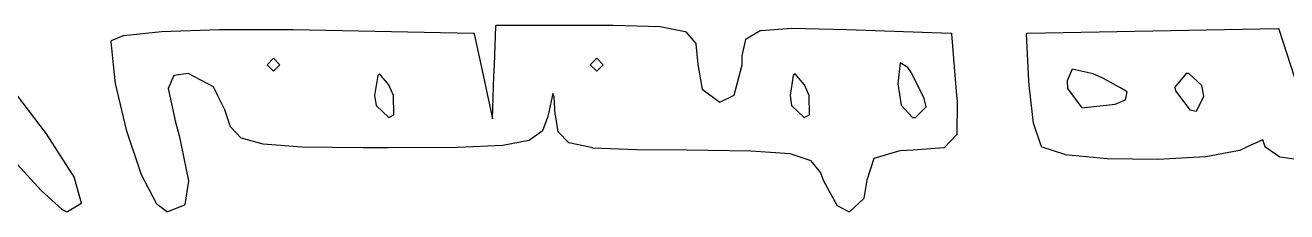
# Model space of a CAD drawing. Extents: x 133.5 to 163.5, y -124.9 to -84.2.
# Drawn here: x 139.73 to 146.67, y -115.33 to -114.31 of the extents above; entities that cross this region are included whole.
import ezdxf

# ---------------------------------------------------------------- set-up
doc = ezdxf.new("R2010")
doc.units = 0
doc.header["$MEASUREMENT"] = 0
doc.layers.add('BLACK', color=7, linetype='CONTINUOUS')

msp = doc.modelspace()

# ---------------------------------------------------------------- linework, layer by layer
at = {"layer": 'BLACK', "linetype": 'CONTINUOUS'}
for p, q in [((142.315, -114.311), (142.315, -114.31)), ((142.315, -114.31), (142.315, -114.31)), ((142.315, -114.31), (142.316, -114.31)), ((142.316, -114.31), (142.316, -114.309)), ((142.316, -114.309), (142.317, -114.309)), ((142.316, -114.31), (142.316, -114.31)), ((142.316, -114.31), (142.316, -114.31)), ((142.316, -114.31), (142.316, -114.31)), ((142.317, -114.309), (142.317, -114.309)), ((142.317, -114.309), (142.317, -114.309)), ((142.317, -114.309), (142.317, -114.309)), ((142.317, -114.309), (142.317, -114.309)), ((142.317, -114.309), (142.318, -114.309)), ((142.318, -114.309), (142.318, -114.308)), ((142.318, -114.308), (142.318, -114.308)), ((142.318, -114.308), (142.319, -114.308)), ((142.318, -114.309), (142.318, -114.309)), ((142.318, -114.309), (142.318, -114.309)), ((142.319, -114.308), (142.319, -114.308)), ((142.319, -114.308), (142.319, -114.308)), ((142.319, -114.308), (142.87, -114.308)), ((142.87, -114.308), (142.96, -114.308)), ((142.96, -114.308), (142.96, -114.308)), ((142.96, -114.308), (142.96, -114.308)), ((142.96, -114.308), (142.96, -114.308)), ((142.96, -114.308), (143.219, -114.315)), ((140.201, -114.392), (140.267, -114.364)), ((140.267, -114.364), (140.267, -114.364)), ((140.267, -114.364), (140.267, -114.364)), ((140.267, -114.364), (140.267, -114.364)), ((140.267, -114.364), (140.268, -114.364)), ((140.268, -114.364), (140.476, -114.342)), ((140.268, -114.364), (140.268, -114.364)), ((140.268, -114.364), (140.268, -114.364)), ((140.268, -114.364), (140.268, -114.364)), ((140.476, -114.342), (140.795, -114.331)), ((140.476, -114.342), (140.476, -114.342)), ((140.476, -114.342), (140.476, -114.342)), ((140.476, -114.342), (140.476, -114.342)), ((140.795, -114.331), (140.795, -114.331)), ((140.795, -114.331), (140.796, -114.331)), ((140.796, -114.331), (140.796, -114.331)), ((140.796, -114.331), (141.197, -114.332)), ((141.197, -114.332), (141.197, -114.332)), ((141.197, -114.332), (141.197, -114.332)), ((141.197, -114.332), (142.191, -114.351)), ((142.191, -114.351), (142.191, -114.351)), ((142.191, -114.351), (142.191, -114.351)), ((142.191, -114.351), (142.192, -114.351)), ((142.192, -114.351), (142.192, -114.351)), ((142.192, -114.351), (142.192, -114.351)), ((142.192, -114.351), (142.192, -114.351)), ((142.192, -114.351), (142.193, -114.351)), ((142.193, -114.351), (142.193, -114.351)), ((142.193, -114.351), (142.193, -114.351)), ((142.193, -114.351), (142.193, -114.351)), ((142.193, -114.351), (142.194, -114.351)), ((142.194, -114.351), (142.194, -114.352)), ((142.194, -114.352), (142.194, -114.352)), ((142.194, -114.352), (142.194, -114.352)), ((142.194, -114.352), (142.194, -114.352)), ((142.194, -114.352), (142.194, -114.352)), ((142.194, -114.352), (142.194, -114.352)), ((142.194, -114.352), (142.195, -114.353)), ((142.195, -114.353), (142.195, -114.353)), ((142.195, -114.353), (142.195, -114.353)), ((142.195, -114.353), (142.195, -114.353)), ((142.195, -114.353), (142.195, -114.353)), ((142.195, -114.353), (142.195, -114.354)), ((142.195, -114.354), (142.195, -114.354)), ((142.195, -114.354), (142.195, -114.354)), ((142.195, -114.354), (142.196, -114.354)), ((142.196, -114.354), (142.196, -114.355)), ((142.196, -114.355), (142.25, -114.609)), ((142.307, -114.525), (142.314, -114.313)), ((142.314, -114.313), (142.314, -114.312)), ((142.314, -114.312), (142.314, -114.312)), ((142.314, -114.312), (142.314, -114.312)), ((142.314, -114.312), (142.315, -114.312)), ((142.314, -114.313), (142.314, -114.313)), ((142.314, -114.313), (142.314, -114.313)), ((142.315, -114.312), (142.315, -114.311)), ((142.315, -114.311), (142.315, -114.311)), ((142.315, -114.311), (142.315, -114.311)), ((142.315, -114.311), (142.315, -114.311)), ((142.315, -114.311), (142.315, -114.311)), ((143.219, -114.315), (143.219, -114.315)), ((143.219, -114.315), (143.219, -114.315)), ((143.219, -114.315), (143.219, -114.315)), ((143.219, -114.315), (143.357, -114.343)), ((143.357, -114.343), (143.357, -114.343)), ((143.357, -114.343), (143.357, -114.343)), ((143.357, -114.343), (143.357, -114.343)), ((143.357, -114.343), (143.358, -114.343)), ((143.358, -114.343), (143.358, -114.343)), ((143.358, -114.343), (143.358, -114.343)), ((143.358, -114.343), (143.358, -114.343)), ((143.358, -114.343), (143.358, -114.344)), ((143.358, -114.344), (143.359, -114.344)), ((143.359, -114.344), (143.359, -114.344)), ((143.359, -114.344), (143.359, -114.344)), ((143.359, -114.344), (143.359, -114.344)), ((143.359, -114.344), (143.359, -114.344)), ((143.359, -114.344), (143.36, -114.344)), ((143.36, -114.344), (143.36, -114.345)), ((143.36, -114.345), (143.414, -114.408)), ((143.692, -114.382), (143.769, -114.337)), ((143.769, -114.337), (143.769, -114.337)), ((143.769, -114.337), (143.77, -114.337)), ((143.77, -114.337), (143.77, -114.337)), ((143.77, -114.337), (143.77, -114.337)), ((143.77, -114.337), (143.77, -114.337)), ((143.77, -114.337), (143.77, -114.337)), ((143.77, -114.337), (143.771, -114.337)), ((143.771, -114.337), (143.771, -114.337)), ((143.771, -114.337), (143.771, -114.337)), ((143.771, -114.337), (143.771, -114.337)), ((143.771, -114.337), (143.772, -114.337)), ((143.772, -114.337), (143.943, -114.324)), ((143.943, -114.324), (143.943, -114.324)), ((143.943, -114.324), (143.943, -114.324)), ((143.943, -114.324), (143.943, -114.324)), ((143.943, -114.324), (144.246, -114.331)), ((144.246, -114.331), (144.246, -114.331)), ((144.246, -114.331), (144.246, -114.331)), ((144.246, -114.331), (144.817, -114.351)), ((144.817, -114.351), (144.817, -114.351)), ((144.817, -114.351), (144.817, -114.351)), ((144.817, -114.351), (144.818, -114.351)), ((144.818, -114.351), (144.818, -114.351)), ((144.818, -114.351), (144.818, -114.351)), ((144.818, -114.351), (144.818, -114.351)), ((144.818, -114.351), (144.819, -114.351)), ((144.819, -114.351), (144.819, -114.351)), ((144.819, -114.351), (144.819, -114.351)), ((144.819, -114.351), (144.819, -114.351)), ((144.819, -114.351), (144.819, -114.351)), ((144.819, -114.351), (144.82, -114.351)), ((144.82, -114.351), (144.82, -114.352)), ((144.82, -114.352), (144.82, -114.352)), ((144.82, -114.352), (144.82, -114.352)), ((144.82, -114.352), (144.82, -114.352)), ((144.82, -114.352), (144.821, -114.352)), ((144.821, -114.352), (144.821, -114.352)), ((144.821, -114.352), (144.821, -114.353)), ((144.821, -114.353), (144.821, -114.353)), ((144.821, -114.353), (144.821, -114.353)), ((144.821, -114.353), (144.821, -114.353)), ((144.821, -114.353), (144.821, -114.353)), ((144.821, -114.353), (144.822, -114.354)), ((144.822, -114.354), (144.822, -114.354)), ((144.822, -114.354), (144.822, -114.354)), ((144.822, -114.354), (144.822, -114.354)), ((144.822, -114.354), (144.822, -114.355)), ((144.822, -114.355), (144.822, -114.355)), ((144.822, -114.355), (144.822, -114.355)), ((144.822, -114.355), (144.822, -114.355)), ((144.822, -114.355), (144.848, -114.673)), ((145.235, -114.355), (145.236, -114.354)), ((145.235, -114.356), (145.235, -114.355)), ((145.235, -114.355), (145.235, -114.355)), ((145.235, -114.355), (145.235, -114.355)), ((145.235, -114.355), (145.235, -114.355)), ((145.247, -114.613), (145.235, -114.356)), ((145.235, -114.356), (145.235, -114.356)), ((145.235, -114.356), (145.235, -114.356)), ((145.235, -114.356), (145.235, -114.356)), ((145.236, -114.353), (145.237, -114.352)), ((145.236, -114.354), (145.236, -114.353)), ((145.236, -114.353), (145.236, -114.353)), ((145.236, -114.353), (145.236, -114.353)), ((145.236, -114.353), (145.236, -114.353)), ((145.236, -114.353), (145.236, -114.353)), ((145.236, -114.354), (145.236, -114.354)), ((145.236, -114.354), (145.236, -114.354)), ((145.236, -114.354), (145.236, -114.354)), ((145.237, -114.352), (145.238, -114.351)), ((145.237, -114.352), (145.237, -114.352)), ((145.237, -114.352), (145.237, -114.352)), ((145.237, -114.352), (145.237, -114.352)), ((145.237, -114.352), (145.237, -114.352)), ((145.237, -114.352), (145.237, -114.352)), ((145.237, -114.352), (145.237, -114.352)), ((145.238, -114.351), (145.238, -114.351)), ((145.238, -114.351), (145.238, -114.351)), ((145.238, -114.351), (145.238, -114.351)), ((145.238, -114.351), (145.239, -114.351)), ((145.239, -114.351), (145.239, -114.351)), ((145.239, -114.351), (145.239, -114.351)), ((145.239, -114.351), (145.239, -114.351)), ((145.239, -114.351), (145.24, -114.351)), ((145.24, -114.351), (145.929, -114.338)), ((145.24, -114.351), (145.24, -114.351)), ((145.24, -114.351), (145.24, -114.351)), ((145.24, -114.351), (145.24, -114.351)), ((145.929, -114.338), (146.618, -114.326)), ((145.929, -114.338), (145.929, -114.338)), ((146.618, -114.326), (146.618, -114.326)), ((146.618, -114.326), (146.618, -114.326)), ((146.618, -114.326), (146.618, -114.326)), ((146.618, -114.326), (146.619, -114.326)), ((146.619, -114.326), (146.619, -114.326)), ((146.619, -114.326), (146.619, -114.326)), ((146.619, -114.326), (146.619, -114.326)), ((146.619, -114.326), (146.62, -114.326)), ((146.62, -114.326), (146.62, -114.326)), ((146.62, -114.326), (146.62, -114.326)), ((146.62, -114.326), (146.62, -114.327)), ((146.62, -114.327), (146.62, -114.327)), ((146.62, -114.327), (146.621, -114.327)), ((146.621, -114.327), (146.621, -114.327)), ((146.621, -114.327), (146.621, -114.327)), ((146.621, -114.327), (146.621, -114.327)), ((146.621, -114.327), (146.621, -114.327)), ((146.621, -114.327), (146.622, -114.328)), ((146.622, -114.328), (146.622, -114.328)), ((146.622, -114.328), (146.622, -114.328)), ((146.622, -114.328), (146.622, -114.328)), ((146.622, -114.328), (146.622, -114.328)), ((146.622, -114.328), (146.622, -114.329)), ((146.622, -114.329), (146.622, -114.329)), ((146.622, -114.329), (146.623, -114.329)), ((146.623, -114.329), (146.623, -114.329)), ((146.623, -114.329), (146.623, -114.329)), ((146.623, -114.329), (146.708, -114.596)), ((140.198, -114.395), (140.198, -114.394)), ((140.198, -114.394), (140.198, -114.394)), ((140.198, -114.394), (140.198, -114.394)), ((140.198, -114.394), (140.198, -114.394)), ((140.198, -114.394), (140.199, -114.394)), ((140.198, -114.396), (140.198, -114.395)), ((140.198, -114.395), (140.198, -114.395)), ((140.198, -114.395), (140.198, -114.395)), ((140.198, -114.395), (140.198, -114.395)), ((140.198, -114.397), (140.198, -114.396)), ((140.198, -114.396), (140.198, -114.396)), ((140.198, -114.396), (140.198, -114.396)), ((140.198, -114.396), (140.198, -114.396)), ((140.211, -114.525), (140.198, -114.397)), ((140.198, -114.397), (140.198, -114.397)), ((140.198, -114.397), (140.198, -114.397)), ((140.199, -114.393), (140.2, -114.392)), ((140.199, -114.394), (140.199, -114.393)), ((140.199, -114.393), (140.199, -114.393)), ((140.199, -114.393), (140.199, -114.393)), ((140.199, -114.393), (140.199, -114.393)), ((140.199, -114.393), (140.199, -114.393)), ((140.2, -114.392), (140.2, -114.392)), ((140.2, -114.392), (140.2, -114.392)), ((140.2, -114.392), (140.2, -114.392)), ((140.2, -114.392), (140.2, -114.392)), ((140.2, -114.392), (140.201, -114.392)), ((140.201, -114.392), (140.201, -114.392)), ((143.414, -114.408), (143.414, -114.408)), ((143.414, -114.408), (143.414, -114.408)), ((143.414, -114.408), (143.414, -114.408)), ((143.414, -114.408), (143.414, -114.408)), ((143.414, -114.408), (143.415, -114.409)), ((143.415, -114.409), (143.415, -114.409)), ((143.415, -114.409), (143.415, -114.409)), ((143.415, -114.409), (143.415, -114.409)), ((143.415, -114.409), (143.415, -114.41)), ((143.415, -114.41), (143.415, -114.41)), ((143.415, -114.41), (143.415, -114.41)), ((143.415, -114.41), (143.415, -114.41)), ((143.415, -114.41), (143.415, -114.411)), ((143.415, -114.411), (143.415, -114.411)), ((143.415, -114.411), (143.415, -114.411)), ((143.415, -114.411), (143.425, -114.524)), ((143.67, -114.476), (143.69, -114.386)), ((143.69, -114.386), (143.69, -114.385)), ((143.69, -114.385), (143.69, -114.385)), ((143.69, -114.385), (143.69, -114.385)), ((143.69, -114.385), (143.69, -114.385)), ((143.69, -114.385), (143.691, -114.385)), ((143.69, -114.386), (143.69, -114.386)), ((143.691, -114.384), (143.691, -114.383)), ((143.691, -114.383), (143.692, -114.383)), ((143.691, -114.385), (143.691, -114.384)), ((143.691, -114.384), (143.691, -114.384)), ((143.691, -114.384), (143.691, -114.384)), ((143.691, -114.384), (143.691, -114.384)), ((143.691, -114.384), (143.691, -114.384)), ((143.692, -114.383), (143.692, -114.382)), ((143.692, -114.382), (143.692, -114.382)), ((143.692, -114.382), (143.692, -114.382)), ((143.692, -114.383), (143.692, -114.383)), ((143.692, -114.383), (143.692, -114.383)), ((143.692, -114.383), (143.692, -114.383)), ((141.092, -114.49), (141.056, -114.525)), ((141.127, -114.525), (141.092, -114.49)), ((142.87, -114.49), (142.834, -114.525)), ((142.905, -114.525), (142.87, -114.49)), ((143.669, -114.526), (143.67, -114.477)), ((143.67, -114.477), (143.67, -114.476)), ((143.67, -114.476), (143.67, -114.476)), ((143.67, -114.477), (143.67, -114.477)), ((144.539, -114.515), (144.527, -114.631)), ((144.582, -114.541), (144.539, -114.515)), ((140.211, -114.526), (140.211, -114.525)), ((140.222, -114.629), (140.211, -114.526)), ((140.543, -114.584), (140.511, -114.656)), ((140.622, -114.573), (140.543, -114.584)), ((140.762, -114.647), (140.622, -114.573)), ((141.056, -114.525), (141.092, -114.56)), ((141.092, -114.56), (141.127, -114.525)), ((141.665, -114.584), (141.647, -114.694)), ((141.675, -114.575), (141.665, -114.584)), ((141.726, -114.636), (141.675, -114.575)), ((142.304, -114.588), (142.307, -114.525)), ((142.307, -114.525), (142.307, -114.525)), ((142.834, -114.525), (142.87, -114.56)), ((142.87, -114.56), (142.905, -114.525)), ((143.425, -114.524), (143.449, -114.66)), ((143.625, -114.692), (143.669, -114.526)), ((143.951, -114.584), (143.933, -114.694)), ((143.961, -114.575), (143.951, -114.584)), ((144.01, -114.634), (143.961, -114.575)), ((144.601, -114.57), (144.582, -114.541)), ((144.672, -114.711), (144.601, -114.57)), ((145.485, -114.549), (145.457, -114.614)), ((145.6, -114.575), (145.485, -114.549)), ((145.658, -114.601), (145.6, -114.575)), ((146.112, -114.574), (146.05, -114.649)), ((146.128, -114.573), (146.112, -114.574)), ((146.199, -114.639), (146.128, -114.573)), ((140.284, -114.891), (140.222, -114.629)), ((140.222, -114.629), (140.222, -114.629)), ((140.222, -114.629), (140.222, -114.629)), ((140.222, -114.629), (140.222, -114.629)), ((140.511, -114.656), (140.552, -114.841)), ((140.786, -114.696), (140.762, -114.647)), ((141.752, -114.695), (141.726, -114.636)), ((142.25, -114.609), (142.296, -114.823)), ((142.296, -114.823), (142.304, -114.588)), ((142.304, -114.588), (142.304, -114.588)), ((144.012, -114.636), (144.01, -114.634)), ((144.01, -114.634), (144.01, -114.634)), ((144.01, -114.634), (144.01, -114.634)), ((144.038, -114.695), (144.012, -114.636)), ((144.527, -114.631), (144.544, -114.747)), ((145.248, -114.637), (145.247, -114.613)), ((145.247, -114.613), (145.247, -114.613)), ((145.249, -114.637), (145.248, -114.637)), ((145.273, -114.846), (145.249, -114.637)), ((145.249, -114.637), (145.249, -114.637)), ((145.249, -114.637), (145.249, -114.637)), ((145.457, -114.614), (145.46, -114.656)), ((145.46, -114.656), (145.539, -114.762)), ((145.747, -114.651), (145.658, -114.601)), ((145.788, -114.675), (145.747, -114.651)), ((145.747, -114.651), (145.747, -114.651)), ((146.05, -114.649), (146.053, -114.669)), ((146.209, -114.699), (146.199, -114.639)), ((139.677, -114.691), (139.84, -114.905)), ((140.786, -114.697), (140.786, -114.696)), ((140.786, -114.696), (140.786, -114.696)), ((140.824, -114.774), (140.786, -114.697)), ((141.647, -114.694), (141.656, -114.75)), ((141.754, -114.8), (141.752, -114.695)), ((142.628, -114.683), (142.604, -114.794)), ((142.635, -114.701), (142.628, -114.683)), ((142.641, -114.8), (142.635, -114.701)), ((143.449, -114.66), (143.547, -114.731)), ((143.547, -114.731), (143.625, -114.692)), ((143.933, -114.694), (143.942, -114.75)), ((144.04, -114.8), (144.038, -114.695)), ((144.683, -114.756), (144.672, -114.711)), ((144.848, -114.673), (144.848, -114.673)), ((144.848, -114.673), (144.848, -114.673)), ((144.848, -114.673), (144.853, -114.73)), ((145.722, -114.742), (145.778, -114.718)), ((145.778, -114.718), (145.788, -114.675)), ((146.053, -114.669), (146.132, -114.774)), ((146.17, -114.781), (146.209, -114.699)), ((140.855, -114.867), (140.824, -114.774)), ((141.656, -114.75), (141.725, -114.815)), ((142.604, -114.794), (142.601, -114.809)), ((143.942, -114.75), (144.011, -114.815)), ((144.544, -114.747), (144.607, -114.816)), ((144.623, -114.815), (144.683, -114.756)), ((144.853, -114.73), (144.851, -114.908)), ((144.853, -114.73), (144.853, -114.73)), ((144.853, -114.73), (144.853, -114.73)), ((144.853, -114.73), (144.853, -114.73)), ((145.539, -114.762), (145.722, -114.742)), ((146.132, -114.774), (146.17, -114.781)), ((140.552, -114.841), (140.573, -114.914)), ((141.725, -114.815), (141.754, -114.8)), ((142.601, -114.81), (142.571, -114.889)), ((142.601, -114.809), (142.601, -114.809)), ((142.601, -114.809), (142.601, -114.81)), ((142.601, -114.81), (142.601, -114.81)), ((142.642, -114.801), (142.641, -114.8)), ((142.657, -114.894), (142.642, -114.801)), ((142.642, -114.801), (142.642, -114.801)), ((142.642, -114.801), (142.642, -114.801)), ((144.011, -114.815), (144.04, -114.8)), ((144.607, -114.816), (144.623, -114.815)), ((145.273, -114.847), (145.273, -114.846)), ((145.273, -114.846), (145.273, -114.846)), ((145.314, -114.971), (145.273, -114.847)), ((145.273, -114.847), (145.273, -114.847)), ((139.84, -114.905), (139.84, -114.905)), ((139.84, -114.905), (139.84, -114.905)), ((139.84, -114.905), (139.84, -114.905)), ((139.84, -114.905), (139.994, -115.145)), ((140.365, -115.13), (140.284, -114.891)), ((140.284, -114.891), (140.284, -114.891)), ((140.284, -114.891), (140.284, -114.891)), ((140.284, -114.891), (140.284, -114.891)), ((140.573, -114.914), (140.573, -114.914)), ((140.573, -114.914), (140.573, -114.914)), ((140.573, -114.914), (140.573, -114.914)), ((140.573, -114.914), (140.624, -115.163)), ((140.855, -114.868), (140.855, -114.867)), ((140.855, -114.867), (140.855, -114.867)), ((140.855, -114.867), (140.855, -114.867)), ((140.855, -114.869), (140.855, -114.868)), ((140.855, -114.868), (140.855, -114.868)), ((140.855, -114.868), (140.855, -114.868)), ((140.855, -114.868), (140.855, -114.868)), ((140.856, -114.869), (140.855, -114.869)), ((140.914, -114.929), (140.856, -114.869)), ((140.856, -114.869), (140.856, -114.869)), ((140.856, -114.869), (140.856, -114.869)), ((140.856, -114.869), (140.856, -114.869)), ((140.915, -114.929), (140.914, -114.929)), ((140.914, -114.929), (140.914, -114.929)), ((140.914, -114.929), (140.914, -114.929)), ((140.915, -114.93), (140.915, -114.929)), ((140.915, -114.929), (140.915, -114.929)), ((140.915, -114.929), (140.915, -114.929)), ((140.916, -114.93), (140.915, -114.93)), ((140.915, -114.93), (140.915, -114.93)), ((141.034, -114.963), (140.916, -114.93)), ((140.916, -114.93), (140.916, -114.93)), ((140.916, -114.93), (140.916, -114.93)), ((140.916, -114.93), (140.916, -114.93)), ((142.569, -114.891), (142.499, -114.941)), ((142.57, -114.891), (142.569, -114.891)), ((142.569, -114.891), (142.569, -114.891)), ((142.569, -114.891), (142.569, -114.891)), ((142.569, -114.891), (142.569, -114.891)), ((142.569, -114.891), (142.569, -114.891)), ((142.571, -114.889), (142.57, -114.89)), ((142.57, -114.89), (142.57, -114.89)), ((142.57, -114.89), (142.57, -114.89)), ((142.57, -114.89), (142.57, -114.89)), ((142.57, -114.89), (142.57, -114.891)), ((142.57, -114.891), (142.57, -114.891)), ((142.57, -114.891), (142.57, -114.891)), ((142.571, -114.889), (142.571, -114.889)), ((142.571, -114.889), (142.571, -114.889)), ((142.657, -114.895), (142.657, -114.894)), ((142.657, -114.894), (142.657, -114.894)), ((142.657, -114.894), (142.657, -114.894)), ((142.657, -114.894), (142.657, -114.894)), ((142.658, -114.895), (142.657, -114.895)), ((142.657, -114.895), (142.657, -114.895)), ((142.657, -114.895), (142.657, -114.895)), ((142.658, -114.896), (142.658, -114.895)), ((142.659, -114.897), (142.658, -114.896)), ((142.658, -114.896), (142.658, -114.896)), ((142.658, -114.896), (142.658, -114.896)), ((142.658, -114.896), (142.658, -114.896)), ((142.658, -114.896), (142.658, -114.896)), ((142.715, -114.953), (142.659, -114.897)), ((142.659, -114.897), (142.659, -114.897)), ((142.659, -114.897), (142.659, -114.897)), ((144.849, -114.911), (144.782, -114.982)), ((144.85, -114.911), (144.849, -114.911)), ((144.851, -114.909), (144.85, -114.909)), ((144.85, -114.909), (144.85, -114.91)), ((144.85, -114.91), (144.85, -114.91)), ((144.85, -114.91), (144.85, -114.91)), ((144.85, -114.91), (144.85, -114.91)), ((144.85, -114.91), (144.85, -114.911)), ((144.85, -114.911), (144.85, -114.911)), ((144.85, -114.911), (144.85, -114.911)), ((144.85, -114.911), (144.85, -114.911)), ((144.851, -114.908), (144.851, -114.908)), ((144.851, -114.908), (144.851, -114.909)), ((144.851, -114.909), (144.851, -114.909)), ((144.851, -114.909), (144.851, -114.909)), ((144.851, -114.909), (144.851, -114.909)), ((141.035, -114.963), (141.034, -114.963)), ((141.034, -114.963), (141.034, -114.963)), ((141.034, -114.963), (141.034, -114.963)), ((141.034, -114.963), (141.034, -114.963)), ((141.247, -114.978), (141.035, -114.963)), ((141.035, -114.963), (141.035, -114.963)), ((141.035, -114.963), (141.035, -114.963)), ((141.585, -114.982), (141.247, -114.978)), ((141.247, -114.978), (141.247, -114.978)), ((141.247, -114.978), (141.247, -114.978)), ((141.247, -114.978), (141.247, -114.978)), ((141.585, -114.982), (141.585, -114.982)), ((141.722, -114.982), (141.585, -114.982)), ((142.106, -114.98), (141.722, -114.982)), ((141.722, -114.982), (141.722, -114.982)), ((142.354, -114.969), (142.106, -114.98)), ((142.106, -114.98), (142.106, -114.98)), ((142.106, -114.98), (142.106, -114.98)), ((142.106, -114.98), (142.106, -114.98)), ((142.497, -114.942), (142.354, -114.969)), ((142.354, -114.969), (142.354, -114.969)), ((142.354, -114.969), (142.354, -114.969)), ((142.354, -114.969), (142.354, -114.969)), ((142.498, -114.941), (142.497, -114.942)), ((142.497, -114.942), (142.497, -114.942)), ((142.497, -114.942), (142.497, -114.942)), ((142.499, -114.941), (142.498, -114.941)), ((142.498, -114.941), (142.498, -114.941)), ((142.498, -114.941), (142.498, -114.941)), ((142.498, -114.941), (142.498, -114.941)), ((142.498, -114.941), (142.498, -114.941)), ((142.499, -114.941), (142.499, -114.941)), ((142.499, -114.941), (142.499, -114.941)), ((142.499, -114.941), (142.499, -114.941)), ((142.715, -114.954), (142.715, -114.953)), ((142.715, -114.953), (142.715, -114.953)), ((142.716, -114.954), (142.715, -114.954)), ((142.715, -114.954), (142.715, -114.954)), ((142.715, -114.954), (142.715, -114.954)), ((142.717, -114.954), (142.716, -114.954)), ((142.716, -114.954), (142.716, -114.954)), ((142.716, -114.954), (142.716, -114.954)), ((142.716, -114.954), (142.716, -114.954)), ((142.848, -114.983), (142.717, -114.954)), ((142.717, -114.954), (142.717, -114.954)), ((142.717, -114.954), (142.717, -114.954)), ((142.848, -114.984), (142.848, -114.983)), ((143.088, -114.994), (142.848, -114.984)), ((142.848, -114.984), (142.848, -114.984)), ((142.848, -114.984), (142.848, -114.984)), ((143.368, -114.996), (143.088, -114.994)), ((143.088, -114.994), (143.088, -114.994)), ((143.088, -114.994), (143.088, -114.994)), ((143.088, -114.994), (143.088, -114.994)), ((143.718, -115), (143.368, -114.996)), ((143.368, -114.996), (143.368, -114.996)), ((143.933, -115.016), (143.718, -115)), ((144.537, -114.998), (144.394, -115.041)), ((144.611, -114.996), (144.537, -114.998)), ((144.779, -114.983), (144.611, -114.996)), ((144.611, -114.996), (144.611, -114.996)), ((144.611, -114.996), (144.611, -114.996)), ((144.611, -114.996), (144.611, -114.996)), ((144.78, -114.983), (144.779, -114.983)), ((144.779, -114.983), (144.779, -114.983)), ((144.781, -114.983), (144.78, -114.983)), ((144.78, -114.983), (144.78, -114.983)), ((144.78, -114.983), (144.78, -114.983)), ((144.78, -114.983), (144.78, -114.983)), ((144.782, -114.982), (144.781, -114.983)), ((144.781, -114.983), (144.781, -114.983)), ((144.781, -114.983), (144.781, -114.983)), ((144.781, -114.983), (144.781, -114.983)), ((144.782, -114.982), (144.782, -114.982)), ((144.782, -114.982), (144.782, -114.982)), ((144.782, -114.982), (144.782, -114.982)), ((144.782, -114.982), (144.782, -114.982)), ((144.782, -114.982), (144.782, -114.982)), ((145.314, -114.972), (145.314, -114.971)), ((145.314, -114.973), (145.314, -114.972)), ((145.315, -114.973), (145.314, -114.973)), ((145.318, -114.976), (145.315, -114.973)), ((145.315, -114.973), (145.315, -114.973)), ((145.318, -114.977), (145.318, -114.976)), ((145.319, -114.977), (145.318, -114.977)), ((145.318, -114.977), (145.318, -114.977)), ((145.318, -114.977), (145.318, -114.977)), ((145.319, -114.978), (145.319, -114.977)), ((145.319, -114.977), (145.319, -114.977)), ((145.319, -114.977), (145.319, -114.977)), ((145.32, -114.978), (145.319, -114.978)), ((145.319, -114.978), (145.319, -114.978)), ((145.445, -115.019), (145.32, -114.978)), ((145.32, -114.978), (145.32, -114.978)), ((145.32, -114.978), (145.32, -114.978)), ((146.406, -114.997), (146.22, -115.031)), ((146.407, -114.997), (146.406, -114.997)), ((146.406, -114.997), (146.406, -114.997)), ((146.406, -114.997), (146.406, -114.997)), ((146.449, -114.976), (146.407, -114.997)), ((146.407, -114.997), (146.407, -114.997)), ((146.407, -114.997), (146.407, -114.997)), ((146.407, -114.997), (146.407, -114.997)), ((146.407, -114.997), (146.407, -114.997)), ((146.535, -114.938), (146.449, -114.976)), ((146.548, -114.977), (146.535, -114.938)), ((146.548, -114.978), (146.548, -114.977)), ((146.548, -114.977), (146.548, -114.977)), ((146.548, -114.977), (146.548, -114.977)), ((146.549, -114.978), (146.548, -114.978)), ((146.548, -114.978), (146.548, -114.978)), ((146.548, -114.978), (146.548, -114.978)), ((146.548, -114.978), (146.548, -114.978)), ((146.549, -114.979), (146.549, -114.978)), ((146.55, -114.979), (146.549, -114.979)), ((146.549, -114.979), (146.549, -114.979)), ((146.549, -114.979), (146.549, -114.979)), ((146.549, -114.979), (146.549, -114.979)), ((146.55, -114.98), (146.55, -114.979)), ((146.55, -114.979), (146.55, -114.979)), ((146.627, -115.033), (146.55, -114.98)), ((146.55, -114.98), (146.55, -114.98)), ((139.813, -115.217), (139.645, -115.032)), ((144.049, -115.054), (143.933, -115.016)), ((144.103, -115.119), (144.049, -115.054)), ((144.394, -115.041), (144.356, -115.161)), ((145.446, -115.02), (145.445, -115.019)), ((145.445, -115.019), (145.445, -115.019)), ((145.445, -115.019), (145.445, -115.019)), ((145.445, -115.019), (145.445, -115.019)), ((145.678, -115.042), (145.446, -115.02)), ((145.446, -115.02), (145.446, -115.02)), ((145.446, -115.02), (145.446, -115.02)), ((145.446, -115.02), (145.446, -115.02)), ((145.956, -115.046), (145.678, -115.042)), ((145.678, -115.042), (145.678, -115.042)), ((145.678, -115.042), (145.678, -115.042)), ((145.678, -115.042), (145.678, -115.042)), ((145.957, -115.046), (145.956, -115.046)), ((145.956, -115.046), (145.956, -115.046)), ((146.219, -115.031), (145.957, -115.046)), ((145.957, -115.046), (145.957, -115.046)), ((146.22, -115.031), (146.219, -115.031)), ((146.22, -115.031), (146.22, -115.031)), ((146.22, -115.031), (146.22, -115.031)), ((146.628, -115.033), (146.627, -115.033)), ((146.627, -115.033), (146.627, -115.033)), ((146.627, -115.033), (146.627, -115.033)), ((146.628, -115.034), (146.628, -115.033)), ((146.629, -115.034), (146.628, -115.034)), ((146.628, -115.034), (146.628, -115.034)), ((146.628, -115.034), (146.628, -115.034)), ((146.833, -115.064), (146.629, -115.034)), ((146.629, -115.034), (146.629, -115.034)), ((146.629, -115.034), (146.629, -115.034)), ((146.629, -115.034), (146.629, -115.034)), ((146.629, -115.034), (146.629, -115.034)), ((140.449, -115.292), (140.365, -115.13)), ((140.365, -115.13), (140.365, -115.13)), ((140.365, -115.13), (140.365, -115.13)), ((140.365, -115.13), (140.365, -115.13)), ((144.117, -115.162), (144.103, -115.119)), ((139.994, -115.145), (139.994, -115.145)), ((139.994, -115.145), (139.994, -115.145)), ((139.994, -115.145), (139.994, -115.146)), ((139.994, -115.146), (139.994, -115.146)), ((139.994, -115.146), (139.994, -115.146)), ((139.994, -115.146), (139.994, -115.146)), ((139.994, -115.146), (139.995, -115.147)), ((139.995, -115.147), (140.033, -115.284)), ((140.624, -115.165), (140.604, -115.294)), ((140.624, -115.163), (140.624, -115.163)), ((140.624, -115.163), (140.624, -115.164)), ((140.624, -115.164), (140.624, -115.164)), ((140.624, -115.164), (140.624, -115.164)), ((140.624, -115.164), (140.624, -115.164)), ((140.624, -115.164), (140.624, -115.165)), ((140.624, -115.165), (140.624, -115.165)), ((144.192, -115.3), (144.117, -115.162)), ((144.117, -115.162), (144.117, -115.162)), ((144.117, -115.162), (144.117, -115.162)), ((144.117, -115.162), (144.117, -115.162)), ((144.356, -115.161), (144.339, -115.259)), ((139.814, -115.217), (139.813, -115.217)), ((139.929, -115.322), (139.814, -115.217)), ((139.814, -115.217), (139.814, -115.217)), ((139.814, -115.217), (139.814, -115.217)), ((144.337, -115.262), (144.262, -115.333)), ((144.338, -115.262), (144.337, -115.262)), ((144.337, -115.262), (144.337, -115.262)), ((144.339, -115.26), (144.338, -115.261)), ((144.338, -115.261), (144.338, -115.261)), ((144.338, -115.261), (144.338, -115.261)), ((144.338, -115.261), (144.338, -115.261)), ((144.338, -115.261), (144.338, -115.261)), ((144.338, -115.261), (144.338, -115.262)), ((144.338, -115.262), (144.338, -115.262)), ((144.339, -115.259), (144.339, -115.259)), ((144.339, -115.259), (144.339, -115.26)), ((144.339, -115.26), (144.339, -115.26)), ((144.339, -115.26), (144.339, -115.26)), ((144.339, -115.26), (144.339, -115.26)), ((144.339, -115.26), (144.339, -115.26)), ((139.929, -115.323), (139.929, -115.322)), ((139.93, -115.323), (139.929, -115.323)), ((139.929, -115.323), (139.929, -115.323)), ((139.929, -115.323), (139.929, -115.323)), ((139.929, -115.323), (139.929, -115.323)), ((139.953, -115.334), (139.93, -115.323)), ((139.93, -115.323), (139.93, -115.323)), ((139.93, -115.323), (139.93, -115.323)), ((139.954, -115.334), (139.953, -115.334)), ((139.955, -115.334), (139.954, -115.334)), ((139.954, -115.334), (139.954, -115.334)), ((139.954, -115.334), (139.954, -115.334)), ((139.954, -115.334), (139.954, -115.334)), ((139.956, -115.334), (139.955, -115.334)), ((139.955, -115.334), (139.955, -115.334)), ((139.955, -115.334), (139.955, -115.334)), ((139.955, -115.334), (139.955, -115.334)), ((139.957, -115.334), (139.956, -115.334)), ((139.956, -115.334), (139.956, -115.334)), ((139.956, -115.334), (139.956, -115.334)), ((139.956, -115.334), (139.956, -115.334)), ((139.958, -115.334), (139.957, -115.334)), ((139.957, -115.334), (139.957, -115.334)), ((139.957, -115.334), (139.957, -115.334)), ((139.957, -115.334), (139.957, -115.334)), ((140.031, -115.29), (139.958, -115.334)), ((139.958, -115.334), (139.958, -115.334)), ((139.958, -115.334), (139.958, -115.334)), ((140.032, -115.289), (140.031, -115.289)), ((140.031, -115.289), (140.031, -115.29)), ((140.031, -115.29), (140.031, -115.29)), ((140.033, -115.288), (140.032, -115.288)), ((140.032, -115.288), (140.032, -115.288)), ((140.032, -115.288), (140.032, -115.289)), ((140.032, -115.289), (140.032, -115.289)), ((140.032, -115.289), (140.032, -115.289)), ((140.032, -115.289), (140.032, -115.289)), ((140.032, -115.289), (140.032, -115.289)), ((140.033, -115.284), (140.033, -115.284)), ((140.033, -115.284), (140.033, -115.284)), ((140.033, -115.284), (140.033, -115.285)), ((140.033, -115.285), (140.033, -115.285)), ((140.033, -115.285), (140.033, -115.285)), ((140.033, -115.285), (140.033, -115.285)), ((140.033, -115.285), (140.033, -115.286)), ((140.033, -115.286), (140.033, -115.286)), ((140.033, -115.286), (140.033, -115.286)), ((140.033, -115.286), (140.033, -115.286)), ((140.033, -115.286), (140.033, -115.287)), ((140.033, -115.287), (140.033, -115.287)), ((140.033, -115.287), (140.033, -115.287)), ((140.033, -115.287), (140.033, -115.287)), ((140.033, -115.287), (140.033, -115.288)), ((140.033, -115.288), (140.033, -115.288)), ((140.033, -115.288), (140.033, -115.288)), ((140.45, -115.293), (140.449, -115.292)), ((140.449, -115.292), (140.449, -115.292)), ((140.449, -115.292), (140.449, -115.292)), ((140.451, -115.294), (140.45, -115.293)), ((140.45, -115.293), (140.45, -115.293)), ((140.45, -115.293), (140.45, -115.293)), ((140.45, -115.293), (140.45, -115.293)), ((140.45, -115.293), (140.45, -115.293)), ((140.503, -115.333), (140.451, -115.294)), ((140.451, -115.294), (140.451, -115.294)), ((140.451, -115.294), (140.451, -115.294)), ((140.451, -115.294), (140.451, -115.294)), ((140.503, -115.334), (140.503, -115.333)), ((140.503, -115.333), (140.503, -115.333)), ((140.503, -115.333), (140.503, -115.333)), ((140.504, -115.334), (140.503, -115.334)), ((140.505, -115.334), (140.504, -115.334)), ((140.504, -115.334), (140.504, -115.334)), ((140.504, -115.334), (140.504, -115.334)), ((140.504, -115.334), (140.504, -115.334)), ((140.506, -115.334), (140.505, -115.334)), ((140.505, -115.334), (140.505, -115.334)), ((140.505, -115.334), (140.505, -115.334)), ((140.505, -115.334), (140.505, -115.334)), ((140.507, -115.334), (140.506, -115.334)), ((140.506, -115.334), (140.506, -115.334)), ((140.506, -115.334), (140.506, -115.334)), ((140.506, -115.334), (140.506, -115.334)), ((140.508, -115.334), (140.507, -115.334)), ((140.507, -115.334), (140.507, -115.334)), ((140.507, -115.334), (140.507, -115.334)), ((140.507, -115.334), (140.507, -115.334)), ((140.601, -115.297), (140.508, -115.334)), ((140.508, -115.334), (140.508, -115.334)), ((140.508, -115.334), (140.508, -115.334)), ((140.508, -115.334), (140.508, -115.334)), ((140.602, -115.297), (140.601, -115.297)), ((140.601, -115.297), (140.601, -115.297)), ((140.601, -115.297), (140.601, -115.297)), ((140.603, -115.296), (140.602, -115.297)), ((140.602, -115.297), (140.602, -115.297)), ((140.602, -115.297), (140.602, -115.297)), ((140.602, -115.297), (140.602, -115.297)), ((140.602, -115.297), (140.602, -115.297)), ((140.604, -115.295), (140.603, -115.295)), ((140.603, -115.295), (140.603, -115.296)), ((140.603, -115.296), (140.603, -115.296)), ((140.603, -115.296), (140.603, -115.296)), ((140.603, -115.296), (140.603, -115.296)), ((140.603, -115.296), (140.603, -115.296)), ((140.603, -115.296), (140.603, -115.296)), ((140.604, -115.294), (140.604, -115.294)), ((140.604, -115.294), (140.604, -115.294)), ((140.604, -115.294), (140.604, -115.294)), ((140.604, -115.294), (140.604, -115.294)), ((140.604, -115.294), (140.604, -115.295)), ((140.604, -115.295), (140.604, -115.295)), ((140.604, -115.295), (140.604, -115.295)), ((140.604, -115.295), (140.604, -115.295)), ((144.193, -115.301), (144.192, -115.3)), ((144.192, -115.3), (144.192, -115.3)), ((144.194, -115.302), (144.193, -115.301)), ((144.193, -115.301), (144.193, -115.301)), ((144.256, -115.334), (144.194, -115.302)), ((144.194, -115.302), (144.194, -115.302)), ((144.257, -115.334), (144.256, -115.334)), ((144.258, -115.334), (144.257, -115.334)), ((144.257, -115.334), (144.257, -115.334)), ((144.257, -115.334), (144.257, -115.334)), ((144.257, -115.334), (144.257, -115.334)), ((144.257, -115.334), (144.257, -115.334)), ((144.259, -115.334), (144.258, -115.334)), ((144.258, -115.334), (144.258, -115.334)), ((144.258, -115.334), (144.258, -115.334)), ((144.258, -115.334), (144.258, -115.334)), ((144.26, -115.334), (144.259, -115.334)), ((144.259, -115.334), (144.259, -115.334)), ((144.259, -115.334), (144.259, -115.334)), ((144.259, -115.334), (144.259, -115.334)), ((144.261, -115.334), (144.26, -115.334)), ((144.26, -115.334), (144.26, -115.334)), ((144.26, -115.334), (144.26, -115.334)), ((144.26, -115.334), (144.26, -115.334)), ((144.26, -115.334), (144.26, -115.334)), ((144.262, -115.333), (144.261, -115.334)), ((144.261, -115.334), (144.261, -115.334)), ((144.261, -115.334), (144.261, -115.334)), ((144.261, -115.334), (144.261, -115.334)), ((144.262, -115.333), (144.262, -115.333)), ((144.262, -115.333), (144.262, -115.333)), ((144.262, -115.333), (144.262, -115.333)), ((144.262, -115.333), (144.262, -115.333))]:
    msp.add_line(p, q, dxfattribs=at)

doc.saveas('drawing.dxf')
